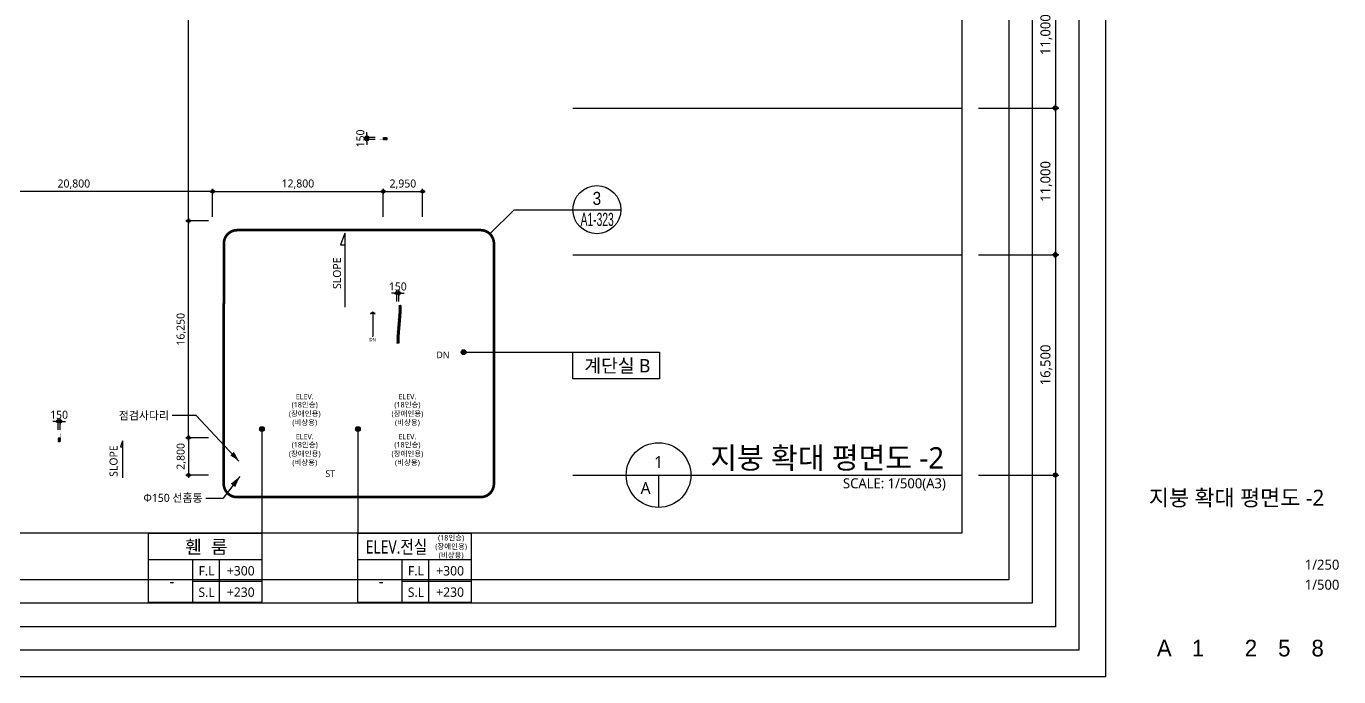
# Model space of a CAD drawing. Header units: millimetres. Extents: x 45782458 to 46215946, y 191740 to 1509539.
# Drawn here: x 46102053 to 46200474, y 191740 to 240477 of the extents above; entities that cross this region are included whole.
import ezdxf
from ezdxf.enums import TextEntityAlignment as Align

# ---------------------------------------------------------------- set-up
doc = ezdxf.new("R2010")
doc.units = ezdxf.units.MM
doc.header["$LTSCALE"] = 1000
doc.header["$MEASUREMENT"] = 0
doc.header["$PDSIZE"] = -10
doc.linetypes.add('SYM$0$DASHDOT', pattern=[1, 0.5, -0.25, 0, -0.25])
doc.layers.get('0').update_dxf_attribs({"linetype": 'CONTINUOUS'})
doc.layers.get('Defpoints').update_dxf_attribs({"color": 171, "linetype": 'CONTINUOUS'})
for name, color, linetype in [('cen', 14, 'CONTINUOUS'), ('DIM', 7, 'CONTINUOUS'), ('LED', 7, 'CONTINUOUS'), ('NDIM', 7, 'CONTINUOUS'), ('SYM', 7, 'CONTINUOUS'), ('SYM(STAIR)', 251, 'CONTINUOUS'), ('SYM(단차_HATCH)', 252, 'CONTINUOUS'), ('SYM(단차_LINE)', 2, 'CONTINUOUS'), ('TEXT', 3, 'CONTINUOUS'), ('TEXT(MIN)', 7, 'CONTINUOUS'), ('TEXT(노트)', 7, 'CONTINUOUS'), ('TEXT(실명)', 3, 'CONTINUOUS'), ('TEXT-TITLE', 6, 'CONTINUOUS'), ('TEXT-기입', 6, 'CONTINUOUS'), ('TITLE', 7, 'CONTINUOUS'), ('구간정리', 6, 'CONTINUOUS'), ('구간정리-TEXT', 3, 'CONTINUOUS')]:
    doc.layers.add(name, color=color, linetype=linetype)
doc.styles.add('CGS', font='cgse', dxfattribs={"bigfont": 'cgs'})
doc.styles.add('SYM$0$ARIAL', font='arial.ttf')
doc.styles.add('SYM$0$돋움', font='', dxfattribs={"width": 0.9})
doc.styles.add('TE', font='malgun_0.ttf')
doc.styles.add('나눔바른고딕', font='NanumBarunGothic.ttf')
doc.styles.get('SYM$0$돋움').set_extended_font_data('Dotum')
doc.dimstyles.new('BA', dxfattribs={"dimscale": 500, "dimtxt": 3, "dimasz": 1, "dimexe": 1, "dimexo": 5, "dimgap": 0.9, "dimtad": 1, "dimdec": 0, "dimdsep": 46, "dimlunit": 6, "dimtxsty": 'TE', "dimblk": 'DDD', "dimcen": 2.5, "dimclrd": 256, "dimclre": 256, "dimclrt": 3, "dimazin": 2, "dimtfac": 1, "dimtdec": 0, "dimtix": 1, "dimtmove": 2, "dimatfit": 3, "dimldrblk": 'DDD', "dimfxl": 1, "dimtolj": 1, "dimtzin": 0, "dimarcsym": 2})

# ---------------------------------------------------------------- blocks, each defined once
blk = doc.blocks.new('DDD')
at = {"layer": 'DIM', "color": 0}
for p, q in [((-1, 0), (1, 0)), ((0, -1), (0, 1))]:
    blk.add_line(p, q, dxfattribs=at)
for radius in [0.6, 0.3]:
    blk.add_circle((0, 0), radius, dxfattribs=at)
blk = doc.blocks.new('*D629')
at = {"layer": 'Defpoints', "color": 0, "ltscale": 0.4, "transparency": 16777216}
for p in [(46172222, 223351), (46172222, 206851), (46179222, 206851)]:
    blk.add_point(p, dxfattribs=at)
at = {"layer": 'NDIM', "lineweight": -2, "ltscale": 0.4, "transparency": 16777216}
for p, q in [((46173472, 223351), (46179472, 223351)), ((46179222, 223101), (46179222, 207101)), ((46173472, 206851), (46179472, 206851))]:
    blk.add_line(p, q, dxfattribs=at)
at = {"layer": 'NDIM', "lineweight": -2, "ltscale": 0.4, "transparency": 16777216, "xscale": 250, "yscale": 250, "zscale": 250}
for p, rotation in [((46179222, 223351), 90), ((46179222, 206851), 270)]:
    blk.add_blockref('DDD', p, dxfattribs=dict(at, rotation=rotation))
at = {"layer": 'NDIM', "color": 3, "ltscale": 0.4, "transparency": 16777216, "insert": (46178545, 215101), "char_height": 750, "attachment_point": 5, "rotation": 90, "style": 'TE'}
blk.add_mtext('\\A1;16,500', dxfattribs=at)
blk = doc.blocks.new('*D630')
at = {"layer": 'Defpoints', "color": 0, "ltscale": 0.4, "transparency": 16777216}
for p in [(46172222, 234351), (46172222, 223351), (46179222, 223351)]:
    blk.add_point(p, dxfattribs=at)
at = {"layer": 'NDIM', "lineweight": -2, "ltscale": 0.4, "transparency": 16777216}
for p, q in [((46173472, 234351), (46179472, 234351)), ((46179222, 234101), (46179222, 223601)), ((46173472, 223351), (46179472, 223351))]:
    blk.add_line(p, q, dxfattribs=at)
at = {"layer": 'NDIM', "lineweight": -2, "ltscale": 0.4, "transparency": 16777216, "xscale": 250, "yscale": 250, "zscale": 250}
for p, rotation in [((46179222, 234351), 90), ((46179222, 223351), 270)]:
    blk.add_blockref('DDD', p, dxfattribs=dict(at, rotation=rotation))
at = {"layer": 'NDIM', "color": 3, "ltscale": 0.4, "transparency": 16777216, "insert": (46178545, 228851), "char_height": 750, "attachment_point": 5, "rotation": 90, "style": 'TE'}
blk.add_mtext('\\A1;11,000', dxfattribs=at)
blk = doc.blocks.new('*D631')
at = {"layer": 'Defpoints', "color": 0, "ltscale": 0.4, "transparency": 16777216}
for p in [(46172222, 245351), (46172222, 234351), (46179222, 234351)]:
    blk.add_point(p, dxfattribs=at)
at = {"layer": 'NDIM', "lineweight": -2, "ltscale": 0.4, "transparency": 16777216}
for p, q in [((46173472, 245351), (46179472, 245351)), ((46179222, 245101), (46179222, 234601)), ((46173472, 234351), (46179472, 234351))]:
    blk.add_line(p, q, dxfattribs=at)
at = {"layer": 'NDIM', "lineweight": -2, "ltscale": 0.4, "transparency": 16777216, "xscale": 250, "yscale": 250, "zscale": 250}
for p, rotation in [((46179222, 245351), 90), ((46179222, 234351), 270)]:
    blk.add_blockref('DDD', p, dxfattribs=dict(at, rotation=rotation))
at = {"layer": 'NDIM', "color": 3, "ltscale": 0.4, "transparency": 16777216, "insert": (46178545, 239851), "char_height": 750, "attachment_point": 5, "rotation": 90, "style": 'TE'}
blk.add_mtext('\\A1;11,000', dxfattribs=at)
blk = doc.blocks.new('A$C31C7260E')
at = {"layer": 'TITLE'}
for points in [[(0, 0), (0, 4000), (13000, 4000), (13000, 0)], [(13000, 0), (0, 0)]]:
    blk.add_lwpolyline(points, dxfattribs=at)
blk = doc.blocks.new('A$C51E23882')
at = {"layer": 'TITLE'}
blk.add_lwpolyline([(8500, 0), (0, 0), (0, 5200), (8500, 5200)], close=True, dxfattribs=at)
for points in [[(8500, 3200), (0, 3200)], [(3300, 3200), (3300, 0)], [(5300, 3200), (5300, 0)], [(3300, 1600), (8500, 1600)]]:
    blk.add_lwpolyline(points, dxfattribs=at)
at = {"layer": 'TITLE', "style": '나눔바른고딕'}
for s, p in [('F.L', (4352, 2378)), ('S.L', (4352, 778))]:
    blk.add_text(s, height=700, dxfattribs=at).set_placement(p, align=Align.MIDDLE)
blk = doc.blocks.new('*D1216')
at = {"layer": 'Defpoints', "color": 0, "ltscale": 0.4, "transparency": 16777216}
for p in [(46114222, 225901), (46116022, 225901), (46116022, 209651)]:
    blk.add_point(p, dxfattribs=at)
at = {"layer": 'NDIM', "lineweight": -2, "ltscale": 0.4, "transparency": 16777216}
for p, q in [((46115722, 225901), (46114022, 225901)), ((46114222, 209851), (46114222, 225701)), ((46115722, 209651), (46114022, 209651))]:
    blk.add_line(p, q, dxfattribs=at)
at = {"layer": 'NDIM', "lineweight": -2, "ltscale": 0.4, "transparency": 16777216, "xscale": 200, "yscale": 200, "zscale": 200}
for p, rotation in [((46114222, 225901), 90), ((46114222, 209651), 270)]:
    blk.add_blockref('DDD', p, dxfattribs=dict(at, rotation=rotation))
at = {"layer": 'NDIM', "color": 3, "ltscale": 0.4, "transparency": 16777216, "insert": (46113680, 217776), "char_height": 600, "attachment_point": 5, "rotation": 90, "style": 'TE'}
blk.add_mtext('\\A1;16,250', dxfattribs=at)
blk = doc.blocks.new('*D1217')
at = {"layer": 'Defpoints', "color": 0, "ltscale": 0.4, "transparency": 16777216}
for p in [(46116022, 209651), (46114222, 206851), (46116022, 206851)]:
    blk.add_point(p, dxfattribs=at)
at = {"layer": 'NDIM', "lineweight": -2, "ltscale": 0.4, "transparency": 16777216}
for p, q in [((46115722, 209651), (46114022, 209651)), ((46114222, 209451), (46114222, 207051)), ((46115722, 206851), (46114022, 206851))]:
    blk.add_line(p, q, dxfattribs=at)
at = {"layer": 'NDIM', "lineweight": -2, "ltscale": 0.4, "transparency": 16777216, "xscale": 200, "yscale": 200, "zscale": 200}
for p, rotation in [((46114222, 209651), 90), ((46114222, 206851), 270)]:
    blk.add_blockref('DDD', p, dxfattribs=dict(at, rotation=rotation))
at = {"layer": 'NDIM', "color": 3, "ltscale": 0.4, "transparency": 16777216, "insert": (46113682, 208251), "char_height": 600, "attachment_point": 5, "rotation": 90, "style": 'TE'}
blk.add_mtext('\\A1;2,800', dxfattribs=at)
blk = doc.blocks.new('*D1218')
at = {"layer": 'Defpoints', "color": 0, "ltscale": 0.4, "transparency": 16777216}
for p in [(46128822, 228101), (46116022, 225901), (46128822, 225901)]:
    blk.add_point(p, dxfattribs=at)
at = {"layer": 'NDIM', "lineweight": -2, "ltscale": 0.4, "transparency": 16777216}
for p, q in [((46116022, 226201), (46116022, 228301)), ((46116222, 228101), (46128622, 228101)), ((46128822, 226201), (46128822, 228301))]:
    blk.add_line(p, q, dxfattribs=at)
at = {"layer": 'NDIM', "lineweight": -2, "ltscale": 0.4, "transparency": 16777216, "xscale": 200, "yscale": 200, "zscale": 200, "rotation": 180}
blk.add_blockref('DDD', (46116022, 228101), dxfattribs=at)
at = {"layer": 'NDIM', "lineweight": -2, "ltscale": 0.4, "transparency": 16777216, "xscale": 200, "yscale": 200, "zscale": 200}
blk.add_blockref('DDD', (46128822, 228101), dxfattribs=at)
at = {"layer": 'NDIM', "color": 3, "ltscale": 0.4, "transparency": 16777216, "insert": (46122422, 228643), "char_height": 600, "attachment_point": 5, "style": 'TE'}
blk.add_mtext('\\A1;12,800', dxfattribs=at)
blk = doc.blocks.new('*D1219')
at = {"layer": 'Defpoints', "color": 0, "ltscale": 0.4, "transparency": 16777216}
for p in [(46095222, 228101), (46095222, 225901), (46116022, 225901)]:
    blk.add_point(p, dxfattribs=at)
at = {"layer": 'NDIM', "lineweight": -2, "ltscale": 0.4, "transparency": 16777216}
for p, q in [((46095222, 226201), (46095222, 228301)), ((46115822, 228101), (46095422, 228101)), ((46116022, 226201), (46116022, 228301))]:
    blk.add_line(p, q, dxfattribs=at)
at = {"layer": 'NDIM', "lineweight": -2, "ltscale": 0.4, "transparency": 16777216, "xscale": 200, "yscale": 200, "zscale": 200, "rotation": 180}
blk.add_blockref('DDD', (46095222, 228101), dxfattribs=at)
at = {"layer": 'NDIM', "lineweight": -2, "ltscale": 0.4, "transparency": 16777216, "xscale": 200, "yscale": 200, "zscale": 200}
blk.add_blockref('DDD', (46116022, 228101), dxfattribs=at)
at = {"layer": 'NDIM', "color": 3, "ltscale": 0.4, "transparency": 16777216, "insert": (46105622, 228642), "char_height": 600, "attachment_point": 5, "style": 'TE'}
blk.add_mtext('\\A1;20,800', dxfattribs=at)
blk = doc.blocks.new('*D1220')
at = {"layer": 'Defpoints', "color": 0, "ltscale": 0.4, "transparency": 16777216}
for p in [(46131772, 228101), (46128822, 225901), (46131772, 225901)]:
    blk.add_point(p, dxfattribs=at)
at = {"layer": 'NDIM', "lineweight": -2, "ltscale": 0.4, "transparency": 16777216}
for p, q in [((46128822, 226201), (46128822, 228301)), ((46129022, 228101), (46131572, 228101)), ((46131772, 226201), (46131772, 228301))]:
    blk.add_line(p, q, dxfattribs=at)
at = {"layer": 'NDIM', "lineweight": -2, "ltscale": 0.4, "transparency": 16777216, "xscale": 200, "yscale": 200, "zscale": 200, "rotation": 180}
blk.add_blockref('DDD', (46128822, 228101), dxfattribs=at)
at = {"layer": 'NDIM', "lineweight": -2, "ltscale": 0.4, "transparency": 16777216, "xscale": 200, "yscale": 200, "zscale": 200}
blk.add_blockref('DDD', (46131772, 228101), dxfattribs=at)
at = {"layer": 'NDIM', "color": 3, "ltscale": 0.4, "transparency": 16777216, "insert": (46130297, 228642), "char_height": 600, "attachment_point": 5, "style": 'TE'}
blk.add_mtext('\\A1;2,950', dxfattribs=at)
blk = doc.blocks.new('*D1222')
at = {"layer": 'Defpoints', "color": 0, "ltscale": 0.4, "transparency": 16777216}
for p in [(46114222, 268501), (46118722, 268501), (46116022, 225901)]:
    blk.add_point(p, dxfattribs=at)
at = {"layer": 'NDIM', "lineweight": -2, "ltscale": 0.4, "transparency": 16777216}
for p, q in [((46118422, 268501), (46114022, 268501)), ((46114222, 226101), (46114222, 268301)), ((46115722, 225901), (46114022, 225901))]:
    blk.add_line(p, q, dxfattribs=at)
at = {"layer": 'NDIM', "lineweight": -2, "ltscale": 0.4, "transparency": 16777216, "xscale": 200, "yscale": 200, "zscale": 200}
for p, rotation in [((46114222, 268501), 90), ((46114222, 225901), 270)]:
    blk.add_blockref('DDD', p, dxfattribs=dict(at, rotation=rotation))
at = {"layer": 'NDIM', "color": 3, "ltscale": 0.4, "transparency": 16777216, "insert": (46113682, 247201), "char_height": 600, "attachment_point": 5, "rotation": 90, "style": 'TE'}
blk.add_mtext('\\A1;42,600', dxfattribs=at)
blk = doc.blocks.new('*D1228')
at = {"layer": 'Defpoints', "color": 0, "ltscale": 0.4, "transparency": 16777216}
for p in [(46104590, 210875), (46104440, 209951), (46104590, 209951)]:
    blk.add_point(p, dxfattribs=at)
at = {"layer": 'NDIM', "lineweight": -2, "ltscale": 0.4, "transparency": 16777216}
for p, q in [((46104240, 210875), (46104040, 210875)), ((46104440, 210251), (46104440, 211075)), ((46104440, 210875), (46104590, 210875)), ((46104590, 210251), (46104590, 211075)), ((46104790, 210875), (46104990, 210875))]:
    blk.add_line(p, q, dxfattribs=at)
at = {"layer": 'NDIM', "lineweight": -2, "ltscale": 0.4, "transparency": 16777216, "xscale": 200, "yscale": 200, "zscale": 200}
blk.add_blockref('DDD', (46104440, 210875), dxfattribs=at)
at = {"layer": 'NDIM', "lineweight": -2, "ltscale": 0.4, "transparency": 16777216, "xscale": 200, "yscale": 200, "zscale": 200, "rotation": 180}
blk.add_blockref('DDD', (46104590, 210875), dxfattribs=at)
at = {"layer": 'NDIM', "color": 3, "ltscale": 0.4, "transparency": 16777216, "insert": (46104515, 211367), "char_height": 600, "attachment_point": 5, "style": 'TE'}
blk.add_mtext('\\A1;150', dxfattribs=at)
blk = doc.blocks.new('*D1229')
at = {"layer": 'Defpoints', "color": 0, "ltscale": 0.4, "transparency": 16777216}
for p in [(46127599, 231997), (46128522, 232147), (46128522, 231997)]:
    blk.add_point(p, dxfattribs=at)
at = {"layer": 'NDIM', "lineweight": -2, "ltscale": 0.4, "transparency": 16777216}
for p, q in [((46127599, 232347), (46127599, 232547)), ((46128222, 232147), (46127399, 232147)), ((46128222, 231997), (46127399, 231997)), ((46127599, 232147), (46127599, 231997)), ((46127599, 231797), (46127599, 231597))]:
    blk.add_line(p, q, dxfattribs=at)
at = {"layer": 'NDIM', "lineweight": -2, "ltscale": 0.4, "transparency": 16777216, "xscale": 200, "yscale": 200, "zscale": 200}
for p, rotation in [((46127599, 232147), 270), ((46127599, 231997), 90)]:
    blk.add_blockref('DDD', p, dxfattribs=dict(at, rotation=rotation))
at = {"layer": 'NDIM', "color": 3, "ltscale": 0.4, "transparency": 16777216, "insert": (46127107, 232072), "char_height": 600, "attachment_point": 5, "rotation": 90, "style": 'TE'}
blk.add_mtext('\\A1;150', dxfattribs=at)
blk = doc.blocks.new('*D1233')
at = {"layer": 'Defpoints', "color": 0, "ltscale": 0.4, "transparency": 16777216}
for p in [(46129841, 220485), (46129841, 219561), (46129991, 219561)]:
    blk.add_point(p, dxfattribs=at)
at = {"layer": 'NDIM', "lineweight": -2, "ltscale": 0.4, "transparency": 16777216}
for p, q in [((46129641, 220485), (46129441, 220485)), ((46129841, 219861), (46129841, 220685)), ((46129991, 220485), (46129841, 220485)), ((46129991, 219861), (46129991, 220685)), ((46130191, 220485), (46130391, 220485))]:
    blk.add_line(p, q, dxfattribs=at)
at = {"layer": 'NDIM', "lineweight": -2, "ltscale": 0.4, "transparency": 16777216, "xscale": 200, "yscale": 200, "zscale": 200}
blk.add_blockref('DDD', (46129841, 220485), dxfattribs=at)
at = {"layer": 'NDIM', "lineweight": -2, "ltscale": 0.4, "transparency": 16777216, "xscale": 200, "yscale": 200, "zscale": 200, "rotation": 180}
blk.add_blockref('DDD', (46129991, 220485), dxfattribs=at)
at = {"layer": 'NDIM', "color": 3, "ltscale": 0.4, "transparency": 16777216, "insert": (46129916, 220977), "char_height": 600, "attachment_point": 5, "style": 'TE'}
blk.add_mtext('\\A1;150', dxfattribs=at)
blk = doc.blocks.new('SYM$0$det-tar-wi')
at = {"layer": '구간정리', "ltscale": 0.2}
blk.add_line((0, 0), (11, 0), dxfattribs=at)
blk.add_circle((5.5, 0), 5.5, dxfattribs=at)
at = {"layer": '구간정리-TEXT', "color": 3, "style": 'SYM$0$ARIAL'}
blk.add_attdef('2', text='', height=3, dxfattribs=at).set_placement((5.5, 2.58), align=Align.MIDDLE_CENTER)
at = {"layer": '구간정리-TEXT', "color": 3, "style": 'SYM$0$ARIAL', "width": 0.6}
blk.add_attdef('A1.00', text='', height=3, dxfattribs=at).set_placement((5.57, -2.22), align=Align.MIDDLE_CENTER)
blk = doc.blocks.new('A$C2EB71741')
at = {"layer": 'SYM'}
for p, q in [((0, 3920), (3920, 0)), ((0, 3920), (858, 3532)), ((858, 3532), (623, 3297))]:
    blk.add_line(p, q, dxfattribs=at)

msp = doc.modelspace()

# ---------------------------------------------------------------- hatches: boundary and pattern name
at = {"layer": 'LED'}
h = msp.add_hatch(color=256, dxfattribs=at)
h.dxf.hatch_style = 1
edge = h.paths.add_edge_path()
edge.add_arc((46134847.3, 216061.3), 180, 180, 540, ccw=False)
h = msp.add_hatch(color=256, dxfattribs=at)
h.dxf.hatch_style = 1
edge = h.paths.add_edge_path()
edge.add_arc((46119722.3, 210301.3), 180, -270, 90)
h = msp.add_hatch(color=256, dxfattribs=at)
h.dxf.hatch_style = 1
edge = h.paths.add_edge_path()
edge.add_arc((46126922.3, 210301.3), 180, 180, 540, ccw=False)
at = {"layer": 'SYM(단차_HATCH)'}
h = msp.add_hatch(dxfattribs=at)
h.set_pattern_fill('ANSI31', color=251, scale=7, angle=180, style=0)
h.set_pattern_definition([(225, (43242472.085, 234886.902), (15.71544821, -15.71544821), [])])
h.paths.add_polyline_path([(46129122.3, 231977.4), (46128822.3, 231977.4), (46128822.3, 232147.4), (46129122.3, 232147.4)])
h = msp.add_hatch(dxfattribs=at)
h.set_pattern_fill('ANSI31', color=251, scale=500, angle=270, style=0)
h.set_pattern_definition([(315, (5680.67, -48299.474), (44.19417382, 44.19417382), [])])
h.paths.add_polyline_path([(46129991.1, 219561.3), (46130141.1, 219561.3), (46130141.1, 219045.1), (46129991.1, 217245.1), (46129991.1, 216741.3), (46129841.1, 216741.3), (46129841.1, 217251.3), (46129991.1, 219051.3)])
h = msp.add_hatch(dxfattribs=at)
h.set_pattern_fill('ANSI31', color=251, scale=7, angle=270, style=0)
h.set_pattern_definition([(315, (46101700.288, -2672353.121), (15.71544821, 15.71544821), [])])
h.paths.add_polyline_path([(46104609.8, 209351.3), (46104609.8, 209651.3), (46104439.8, 209651.3), (46104439.8, 209351.3)])

# ---------------------------------------------------------------- linework, layer by layer
at = {"ltscale": 10000}
msp.add_line((46134847.3, 216061.3), (46143042.2, 216061.3), dxfattribs=at)
msp.add_line((46114802.8, 211320.2), (46118006.3, 207901.7))
msp.add_lwpolyline([(46114802.8, 211320.2), (46112986.2, 211320.2)])
for points in [[(46119722.3, 210301.3), (46119722.3, 202490.2)], [(46126922.3, 210301.3), (46126922.3, 202490.2)]]:
    msp.add_lwpolyline(points, dxfattribs=at)
msp.add_solid([(46118006.3, 207901.7), (46117630.3, 208577.2), (46117356.6, 208320.8)])
at = {"layer": 'cen', "ltscale": 10000}
for p, q in [((46143042.2, 234351.3), (46172222.3, 234351.3)), ((46143042.2, 223351.3), (46172222.3, 223351.3)), ((46143042.2, 206851.3), (46172222.3, 206851.3))]:
    msp.add_line(p, q, dxfattribs=at)
at = {"layer": 'Defpoints'}
for points in [[(46182972.3, 191740.2), (46006272.3, 191740.2), (46006272.3, 329440.2), (46182972.3, 329440.2)], [(46180972.3, 193740.2), (46010022.3, 193740.2), (46010022.3, 327440.2), (46180972.3, 327440.2)], [(46179222.3, 195490.2), (46011772.3, 195490.2), (46011772.3, 325690.2), (46179222.3, 325690.2)], [(46177472.3, 197240.2), (46013522.3, 197240.2), (46013522.3, 323940.2), (46177472.3, 323940.2)], [(46175722.3, 198990.2), (46015272.3, 198990.2), (46015272.3, 322190.2), (46175722.3, 322190.2)], [(46172222.3, 202490.2), (46018772.3, 202490.2), (46018772.3, 318690.2), (46172222.3, 318690.2)]]:
    msp.add_lwpolyline(points, close=True, dxfattribs=at)
at = {"layer": 'LED'}
msp.add_lwpolyline([(46118059.8, 206738.8), (46116805.1, 205086.1), (46115517.2, 205086.1)], dxfattribs=at)
for centre in [(46134847.3, 216061.3), (46119722.3, 210301.3), (46126922.3, 210301.3)]:
    msp.add_circle(centre, 180, dxfattribs=at)
msp.add_solid([(46118059.8, 206738.8), (46117390, 206201.1), (46117721.9, 205949.1)], dxfattribs=at)
at = {"layer": 'SYM'}
for p, q in [((46147041, 206851.3), (46172222.3, 206851.3)), ((46149465.3, 206851.3), (46149465.3, 204427.1))]:
    msp.add_line(p, q, dxfattribs=at)
msp.add_circle((46149465.3, 206851.3), 2424.2, dxfattribs=at)
at = {"layer": 'SYM(STAIR)'}
msp.add_lwpolyline([(46127859.6, 218950.2), (46127873.9, 218925.4), (46128034.8, 219018.3), (46128195.7, 218925.4), (46128210, 218950.2), (46128034.8, 219051.3)], close=True, dxfattribs=at)
msp.add_lwpolyline([(46128034.8, 219051.3), (46128034.8, 217251.3)], dxfattribs=at)
at = {"layer": 'SYM(STAIR)', "const_width": 50}
msp.add_lwpolyline([(46128059.8, 217251.3, -1), (46128009.8, 217251.3, -1)], format="xyb", close=True, dxfattribs=at)
at = {"layer": 'SYM(단차_HATCH)', "color": 251}
msp.add_lwpolyline([(46129991.1, 219561.3), (46130141.1, 219561.3), (46130141.1, 219045.1), (46129991.1, 217245.1), (46129991.1, 216741.3), (46129841.1, 216741.3)], dxfattribs=at)
at = {"layer": 'SYM(단차_LINE)', "const_width": 30}
for points in [[(46128522.3, 231997.4), (46128822.3, 231997.4), (46128822.3, 232147.4), (46129122.3, 232147.4)], [(46129991.1, 219561.3), (46129991.1, 219051.3), (46129841.1, 217251.3), (46129841.1, 216741.3)], [(46104589.8, 209951.3), (46104589.8, 209651.3), (46104439.8, 209651.3), (46104439.8, 209351.3)]]:
    msp.add_lwpolyline(points, dxfattribs=at)
at = {"layer": '구간정리', "ltscale": 0.2}
msp.add_lwpolyline([(46136822.3, 224915.5), (46138642.7, 226735.8), (46143042.2, 226735.8)], dxfattribs=at)
at = {"layer": '구간정리', "linetype": 'SYM$0$DASHDOT', "ltscale": 2, "const_width": 200}
msp.add_lwpolyline([(46136122.3, 225201.3), (46117872.3, 225201.3, 0.4142136), (46116872.3, 224201.3), (46116859.6, 206197.3, 0.4179554), (46117872.3, 205197.4), (46136135.1, 205197.4, 0.4104816), (46137122.3, 206197.3), (46137122.3, 224201.3, 0.4142136)], format="xyb", close=True, dxfattribs=at)

# ---------------------------------------------------------------- block references
at = {"xscale": -1, "rotation": 44.9999999999032}
msp.add_blockref('A$C2EB71741', (46128724.5, 222208.6), dxfattribs=at)
at = {"xscale": 0.5, "yscale": 0.5, "zscale": 0.5}
msp.add_blockref('A$C31C7260E', (46143042.2, 214061.3), dxfattribs=at)
at = {"xscale": -0.5, "yscale": 0.5, "zscale": 0.5, "rotation": 44.9999999999032}
msp.add_blockref('A$C2EB71741', (46110663.9, 208022.7), dxfattribs=at)
for p in [(46111222.3, 197290.2), (46126922.3, 197290.2)]:
    msp.add_blockref('A$C51E23882', p)
at = {"layer": '구간정리'}
ref = msp.add_blockref('SYM$0$det-tar-wi', (46143042.2, 226735.8), dxfattribs=dict(at, xscale=327.2727272727273, yscale=327.2727272727273, zscale=327.2727272727273))
ref.add_attrib('A1.00', 'A1-323', dxfattribs={"layer": '구간정리-TEXT', "color": 3, "height": 981.82, "style": 'SYM$0$돋움', "width": 0.6}).set_placement((46144864.2, 226008.2), align=Align.MIDDLE_CENTER)
ref.add_attrib('2', '3', dxfattribs={"layer": '구간정리-TEXT', "color": 3, "height": 981.8, "style": 'SYM$0$돋움', "width": 0.9}).set_placement((46144842.2, 227581.3), align=Align.MIDDLE_CENTER)

# ---------------------------------------------------------------- texts
at = {"layer": 'TEXT', "style": '나눔바른고딕'}
msp.add_text('지붕 확대 평면도 -2', height=1600, dxfattribs=at).set_placement((46153343, 207336.2))
for s, p in [('1', (46149465.3, 207821)), ('A', (46148495.6, 205881.6))]:
    msp.add_text(s, height=900, dxfattribs=at).set_placement(p, align=Align.MIDDLE)
msp.add_text('SCALE: 1/500(A3)', height=750, dxfattribs=at).set_placement((46171013.6, 206608.9), align=Align.TOP_RIGHT)
at = {"layer": 'TEXT(MIN)', "style": '나눔바른고딕'}
for p in [(46125354, 220792.9), (46108599.4, 206718.8)]:
    msp.add_text('SLOPE', height=600, rotation=90, dxfattribs=at).set_placement(p, align=Align.MIDDLE_LEFT)
for s, height, p in [('DN', 250, (46128032.2, 217000.9)), ('DN', 500, (46133301.4, 215855.2)), ('ST', 500, (46124846.2, 206953.3))]:
    msp.add_text(s, height=height, dxfattribs=at).set_placement(p, align=Align.MIDDLE_CENTER)
msp.add_text('점검사다리', height=600, dxfattribs=at).set_placement((46108993.7, 211316.2), align=Align.MIDDLE_LEFT)
msp.add_text('Φ150 선홈통', height=600, dxfattribs=at).set_placement((46115275.1, 205144.4), align=Align.MIDDLE_RIGHT)
for s, p in [('(18인승)', (46133913, 201949.4)), ('(장애인용)', (46133913, 201299.4)), ('(비상용)', (46133913, 200649.4))]:
    msp.add_text(s, height=400, dxfattribs=at).set_placement(p, align=Align.CENTER)
at = {"layer": 'TEXT(노트)', "style": '나눔바른고딕'}
for s, p in [('ELEV.', (46122934.7, 212724.5)), ('ELEV.', (46130634.7, 212724.5)), ('(장애인용)', (46122934.7, 211438.1)), ('(18인승)', (46122934.7, 212110.1)), ('(장애인용)', (46130634.7, 211438.1)), ('(18인승)', (46130634.7, 212110.1)), ('(비상용)', (46122934.7, 210777.1)), ('(비상용)', (46130634.7, 210777.1)), ('ELEV.', (46122934.7, 209724.5)), ('ELEV.', (46130634.7, 209724.5)), ('(장애인용)', (46122934.7, 208438.1)), ('(18인승)', (46122934.7, 209110.1)), ('(장애인용)', (46130634.7, 208438.1)), ('(18인승)', (46130634.7, 209110.1)), ('(비상용)', (46122934.7, 207777.1)), ('(비상용)', (46130634.7, 207777.1))]:
    msp.add_text(s, height=400, dxfattribs=at).set_placement(p, align=Align.MIDDLE)
at = {"layer": 'TEXT(실명)', "style": '나눔바른고딕'}
for s, p in [('계단실 B', (46146379.9, 215055.5)), ('휀  룸', (46115560, 201484.3))]:
    msp.add_text(s, height=1000, dxfattribs=at).set_placement(p, align=Align.MIDDLE)
at = {"layer": 'TEXT(실명)', "style": '나눔바른고딕', "width": 0.8}
msp.add_text('ELEV.전실', height=1000, dxfattribs=at).set_placement((46129812.1, 201484.3), align=Align.MIDDLE)
at = {"layer": 'TEXT-TITLE', "style": '나눔바른고딕'}
msp.add_text('지붕 확대 평면도 -2', height=1200, dxfattribs=at).set_placement((46192814.3, 204548), align=Align.CENTER)
at = {"layer": 'TEXT-기입', "style": '나눔바른고딕'}
for s, height, p in [('+300', 700, (46118138.4, 199678)), ('+300', 700, (46133838.4, 199678)), ('-', 900, (46112963.6, 198903.5)), ('-', 900, (46128663.6, 198903.5)), ('+230', 700, (46118138.4, 198078)), ('+230', 700, (46133838.4, 198078))]:
    msp.add_text(s, height=height, dxfattribs=at).set_placement(p, align=Align.MIDDLE)
for s, p in [('1/250', (46197923.2, 199534.9)), ('1/500', (46197923.2, 198034.9))]:
    msp.add_text(s, height=750, dxfattribs=at).set_placement(p, align=Align.BOTTOM_LEFT)
at = {"layer": 'TEXT-기입', "style": 'CGS'}
for s, p in [('A', (46187391.7, 193884.9)), ('1', (46189923.1, 193884.9)), ('2', (46193891.7, 193884.9)), ('5', (46196391.7, 193884.9)), ('8', (46198891.7, 193884.9))]:
    msp.add_text(s, height=1250, dxfattribs=at).set_placement(p, align=Align.MIDDLE_CENTER)

# ---------------------------------------------------------------- dimensions: what is measured, and where the dimension line sits
at = {"layer": 'NDIM', "ltscale": 0.4}
for base, p1, p2, angle, override, picture, middle in [((46114222.3, 268501.3), (46116022.3, 225901.3), (46118722.3, 268501.3), 90, {"dimscale": 200, "dimexo": 1.5}, '*D1222', (46113682, 247201.3)), ((46179222.3, 234351.3), (46172222.3, 245351.3), (46172222.3, 234351.3), 270, {"dimscale": 250}, '*D631', (46178544.9, 239851.3)), ((46179222.3, 223351.3), (46172222.3, 234351.3), (46172222.3, 223351.3), 270, {"dimscale": 250}, '*D630', (46178544.9, 228851.3)), ((46127598.7, 231997.4), (46128522.3, 232147.4), (46128522.3, 231997.4), 270, {"dimscale": 200, "dimexo": 1.5}, '*D1229', (46127107, 232072.4)), ((46114222.3, 225901.3), (46116022.3, 209651.3), (46116022.3, 225901.3), 90, {"dimscale": 200, "dimexo": 1.5}, '*D1216', (46113680.4, 217776.3)), ((46179222.3, 206851.3), (46172222.3, 223351.3), (46172222.3, 206851.3), 270, {"dimscale": 250}, '*D629', (46178544.9, 215101.3)), ((46129841.1, 220485), (46129991.1, 219561.3), (46129841.1, 219561.3), 180, {"dimscale": 200, "dimexo": 1.5}, '*D1233', (46129916.1, 220976.6)), ((46114222.3, 206851.3), (46116022.3, 209651.3), (46116022.3, 206851.3), 90, {"dimscale": 200, "dimexo": 1.5}, '*D1217', (46113682, 208251.3))]:
    dim = msp.add_linear_dim(base=base, p1=p1, p2=p2, angle=angle, dimstyle='BA', override=override, dxfattribs=at)
    dim.commit()
    dim.dimension.update_dxf_attribs({"geometry": picture, "text_midpoint": middle})
for base, p1, p2, picture, middle in [((46095222.3, 228101.3), (46116022.3, 225901.3), (46095222.3, 225901.3), '*D1219', (46105622.3, 228641.7)), ((46128822.3, 228101.3), (46116022.3, 225901.3), (46128822.3, 225901.3), '*D1218', (46122422.3, 228643.3)), ((46131772.3, 228101.3), (46128822.3, 225901.3), (46131772.3, 225901.3), '*D1220', (46130297.3, 228641.7)), ((46104589.8, 210875), (46104439.8, 209951.3), (46104589.8, 209951.3), '*D1228', (46104514.8, 211366.6))]:
    dim = msp.add_linear_dim(base=base, p1=p1, p2=p2, dimstyle='BA', override={"dimscale": 200, "dimexo": 1.5}, dxfattribs=at)
    dim.commit()
    dim.dimension.update_dxf_attribs({"geometry": picture, "text_midpoint": middle})

doc.saveas('drawing.dxf')
